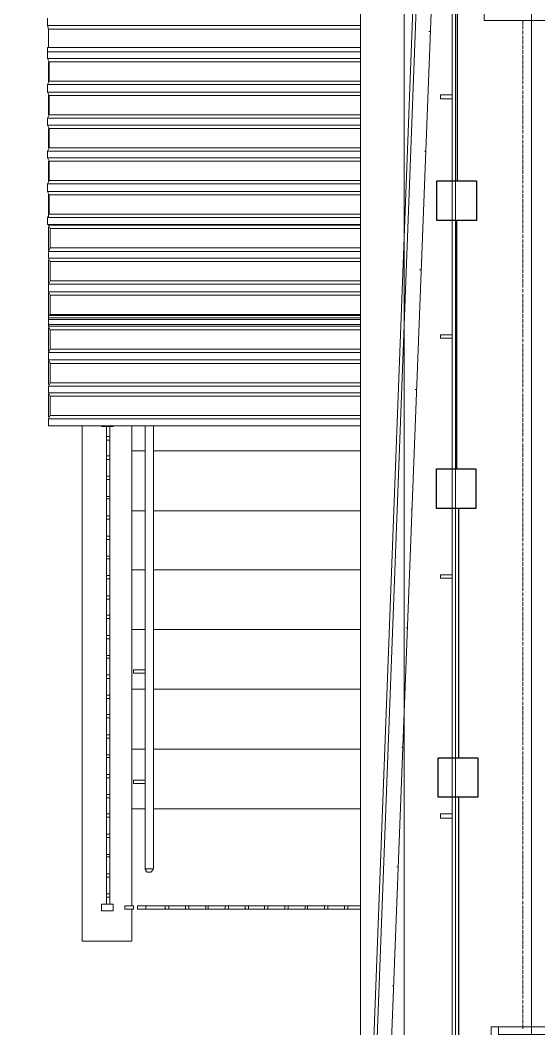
# Model space of a CAD drawing. Header units: millimetres. Extents: x -42533 to 645315, y 3457 to 82611.
# Drawn here: x 587005 to 589615, y 41261 to 46333 of the extents above; entities that cross this region are included whole.
import ezdxf

# ---------------------------------------------------------------- set-up
doc = ezdxf.new("R2010")
doc.units = ezdxf.units.MM
for name, color, linetype, true_color in [('PDF _!ЭОМ.Молниезащита', 7, 'Continuous', 0x954a95), ('PDF _Антураж', 7, 'Continuous', 0xbababa), ('PDF _Крыша', 7, 'Continuous', 0xbababa), ('PDF _Крыша штриховка', 7, 'Continuous', 0xbababa), ('PDF _Лестницы', 7, 'Continuous', 0xbababa), ('PDF _Обобщенные модели', 7, 'Continuous', 0xbababa), ('PDF _Ограждение', 7, 'Continuous', 0xbababa), ('PDF _Оси', 7, 'Continuous', 0xbababa), ('PDF _Стены внутренние', 7, 'Continuous', 0xbababa)]:
    doc.layers.add(name, color=color, linetype=linetype, true_color=true_color)
doc.layers.add('PDF _Линии', color=7, linetype='Continuous')

msp = doc.modelspace()

# ---------------------------------------------------------------- linework, layer by layer
at = {"layer": 'PDF _!ЭОМ.Молниезащита', "color": 5, "lineweight": 30}
for points in [[(589203.8, 46774.6), (589203.8, 45775.1), (589203.8, 45525.2), (589301.3, 45525.2), (589301.3, 45326.1), (589102.2, 45326.1), (589102.2, 45525.2), (589203.8, 45525.2)], [(589201.7, 45326.1), (589201.7, 44326.6), (589201.7, 44076.7), (589299.1, 44076.7), (589299.1, 43877.7), (589100.1, 43877.7), (589100.1, 44076.7), (589201.7, 44076.7)], [(589211, 43877.7), (589211, 42873.9), (589211, 42624), (589308.4, 42624), (589308.4, 42424.9), (589109.4, 42424.9), (589109.4, 42624), (589211, 42624)], [(589211, 42424.9), (589211, 41425.4), (589211, 41175.5), (589308.4, 41175.5), (589308.4, 40976.4), (589109.4, 40976.4), (589109.4, 41175.5), (589211, 41175.5)]]:
    msp.add_lwpolyline(points, dxfattribs=at)
at = {"layer": 'PDF _!ЭОМ.Молниезащита', "lineweight": 13}
msp.add_circle((592805, 40061.1), 16795.3, dxfattribs=at)
at = {"layer": 'PDF _!ЭОМ.Молниезащита', "color": 116, "lineweight": 30, "true_color": 0x136734}
msp.add_circle((592805, 40061.1), 12322.7, dxfattribs=at)
at = {"layer": 'PDF _Антураж', "color": 8, "lineweight": 18}
for points in [[(588972.2, 51650.7), (589124.7, 47720.3), (588836.7, 40244.9)], [(588781.6, 40244.9), (588764.7, 40244.9), (589048.4, 47720.3), (589116.2, 47720.3), (589048.4, 47720.3), (589031.5, 47720.3)]]:
    msp.add_lwpolyline(points, dxfattribs=at)
at = {"layer": 'PDF _Крыша', "color": 8, "lineweight": 9}
for points in [[(587146.8, 46123.6), (587146.8, 46022)], [(587146.8, 45958.4), (587146.8, 45856.8)], [(587146.8, 45789), (587146.8, 45691.6)], [(587146.8, 45623.8), (587146.8, 45522.2)], [(587146.8, 45458.7), (587146.8, 45357)], [(587146.8, 45293.5), (587146.8, 45174.9)], [(587146.8, 45128.3), (587146.8, 45009.7)], [(587146.8, 44963.1), (587146.8, 44844.5)], [(587146.8, 44785.2), (587146.8, 44666.6)], [(587146.8, 44620.1), (587146.8, 44501.5)], [(587146.8, 44454.9), (587146.8, 44336.3)]]:
    msp.add_lwpolyline(points, dxfattribs=at)
at = {"layer": 'PDF _Крыша штриховка', "color": 8, "lineweight": 9}
for points in [[(589061.1, 46276.1), (589069.6, 46276.1)], [(589040, 45674.7), (589044.2, 45674.7)], [(589014.6, 45077.5), (589023, 45077.5)], [(588993.4, 44476.1), (589001.8, 44476.1)], [(588972.2, 43874.6), (588976.4, 43874.6)], [(588946.8, 43277.5), (588955.3, 43277.5)], [(588925.6, 42676), (588929.8, 42676)], [(588900.2, 42074.6), (588908.7, 42074.6)], [(588879, 41477.4), (588883.3, 41477.4)]]:
    msp.add_lwpolyline(points, dxfattribs=at)
at = {"layer": 'PDF _Лестницы', "lineweight": 9}
for points in [[(587566.1, 44166.9), (587633.8, 44166.9)], [(587676.2, 44166.9), (588718.1, 44166.9)], [(587566.1, 43866.2), (587633.8, 43866.2)], [(587676.2, 43866.2), (588718.1, 43866.2)], [(587566.1, 43569.7), (587633.8, 43569.7)], [(587676.2, 43569.7), (588718.1, 43569.7)], [(587566.1, 43269), (587633.8, 43269)], [(587676.2, 43269), (588718.1, 43269)], [(587566.1, 42968.3), (587633.8, 42968.3)], [(587676.2, 42968.3), (588718.1, 42968.3)], [(587566.1, 42667.6), (587633.8, 42667.6)], [(587676.2, 42667.6), (588718.1, 42667.6)]]:
    msp.add_lwpolyline(points, close=True, dxfattribs=at)
for points in [[(587633.8, 42366.9), (587566.1, 42366.9)], [(588718.1, 42366.9), (587676.2, 42366.9)]]:
    msp.add_lwpolyline(points, dxfattribs=at)
at = {"layer": 'PDF _Линии', "color": 8, "lineweight": 9}
for points in [[(581492.6, 32858.5), (588938.3, 32858.5), (588938.3, 55733.6)], [(553827.3, 24730.9), (582318.5, 24654.6), (582229.5, 32125.8), (589577.9, 32125.8), (589577.9, 54975.5), (598506, 54975.5), (598785.5, 20686.1), (592369, 20686.1), (592432.5, 12524.6), (585626.3, 12571.2), (585592.4, 14451.7), (550752.4, 14451.7), (550752.4, 12478), (543802.2, 12478), (543764.1, 20783.5), (537415.3, 20800.5), (537356, 32655.2)]]:
    msp.add_lwpolyline(points, dxfattribs=at)
msp.add_lwpolyline([(588747.7, 40236.5), (589035.7, 47809.3), (588976.4, 49418.7), (588718.1, 49418.7), (588718.1, 40228)], close=True, dxfattribs=at)
at = {"layer": 'PDF _Обобщенные модели', "color": 8, "lineweight": 18}
for points in [[(587146.8, 46195.6), (587146.8, 46288.8), (587142.5, 46305.7), (587142.5, 46343.8)], [(588718.1, 46305.7), (587142.5, 46305.7)], [(588718.1, 46288.8), (587146.8, 46288.8)], [(588718.1, 45306.2), (587142.5, 45306.2), (587142.5, 45340.1), (587151, 45357), (587151, 45454.4), (587142.5, 45471.4), (587142.5, 45509.5), (587151, 45526.4), (587151, 45623.8), (587142.5, 45640.8), (587142.5, 45674.7), (587151, 45691.6), (587151, 45789), (587142.5, 45806), (587142.5, 45839.8), (587151, 45856.8), (587151, 45954.2), (587142.5, 45971.1), (587142.5, 46009.3), (587151, 46026.2), (587151, 46123.6), (587142.5, 46140.5), (587142.5, 46174.4), (587142.5, 46195.6), (588718.1, 46195.6)], [(587142.5, 46140.5), (588718.1, 46140.5), (587142.5, 46140.5), (587142.5, 46174.4), (587142.5, 46178.7)], [(588718.1, 46123.6), (587151, 46123.6)], [(588718.1, 46009.3), (587142.5, 46009.3)], [(588718.1, 46026.2), (587151, 46026.2)], [(588718.1, 45971.1), (587142.5, 45971.1)], [(588718.1, 45954.2), (587151, 45954.2)], [(588718.1, 45856.8), (587151, 45856.8)], [(588718.1, 45839.8), (587142.5, 45839.8)], [(588718.1, 45806), (587142.5, 45806)], [(588718.1, 45789), (587151, 45789)], [(588718.1, 45674.7), (587142.5, 45674.7)], [(588718.1, 45691.6), (587151, 45691.6)], [(588718.1, 45640.8), (587142.5, 45640.8)], [(588718.1, 45623.8), (587151, 45623.8)], [(588718.1, 45509.5), (587142.5, 45509.5)], [(588718.1, 45526.4), (587151, 45526.4)], [(588718.1, 45471.4), (587142.5, 45471.4)], [(588718.1, 45454.4), (587151, 45454.4)], [(587146.8, 45344.3), (587146.8, 45357), (588718.1, 45357), (587151, 45357)], [(588718.1, 45340.1), (587142.5, 45340.1)], [(587151, 44848.8), (587155.2, 44853), (587155.2, 44950.4), (587146.8, 44967.4), (587146.8, 45005.5), (587155.2, 45022.4), (587155.2, 45119.8), (587146.8, 45136.8), (587146.8, 45170.7), (587155.2, 45187.6), (587155.2, 45285), (587146.8, 45301.9), (587146.8, 45306.2)], [(587146.8, 45301.9), (588718.1, 45301.9)], [(588718.1, 45285), (587155.2, 45285)], [(588718.1, 45170.7), (587146.8, 45170.7)], [(588718.1, 45187.6), (587155.2, 45187.6)], [(588718.1, 45136.8), (587146.8, 45136.8)], [(588718.1, 45119.8), (587155.2, 45119.8)], [(588718.1, 45005.5), (587146.8, 45005.5)], [(588718.1, 45022.4), (587155.2, 45022.4)], [(588718.1, 44967.4), (587146.8, 44967.4)], [(588718.1, 44950.4), (587155.2, 44950.4)], [(588718.1, 44802.2), (587146.8, 44802.2), (587146.8, 44836.1), (587146.8, 44840.3), (587146.8, 44848.8), (588718.1, 44848.8)], [(588718.1, 44853), (587155.2, 44853)], [(588718.1, 44836.1), (587146.8, 44836.1)], [(588718.1, 44293.9), (587146.8, 44293.9), (587146.8, 44327.8), (587155.2, 44344.8), (587155.2, 44442.2), (587146.8, 44459.1), (587146.8, 44493), (587155.2, 44509.9), (587155.2, 44607.4), (587146.8, 44624.3), (587146.8, 44662.4), (587155.2, 44679.4), (587155.2, 44776.8), (587146.8, 44793.7), (587146.8, 44827.6), (588718.1, 44827.6)], [(587146.8, 44793.7), (588718.1, 44793.7)], [(588718.1, 44776.8), (587155.2, 44776.8)], [(588718.1, 44662.4), (587146.8, 44662.4)], [(588718.1, 44679.4), (587155.2, 44679.4)], [(588718.1, 44624.3), (587146.8, 44624.3)], [(588718.1, 44607.4), (587155.2, 44607.4)], [(588718.1, 44493), (587146.8, 44493)], [(588718.1, 44509.9), (587155.2, 44509.9)], [(588718.1, 44459.1), (587146.8, 44459.1)], [(588718.1, 44442.2), (587155.2, 44442.2)], [(588718.1, 44344.8), (587155.2, 44344.8)], [(588718.1, 44327.8), (587146.8, 44327.8)]]:
    msp.add_lwpolyline(points, dxfattribs=at)
msp.add_lwpolyline([(588718.1, 46174.4), (587142.5, 46174.4)], close=True, dxfattribs=at)
at = {"layer": 'PDF _Ограждение', "color": 8, "lineweight": 9}
for points in [[(589196.7, 50774), (589179.7, 50774), (589179.7, 32612.8), (589179.7, 50774), (589196.7, 50774), (589196.7, 32604.4), (589188.2, 32604.4), (589196.7, 32604.4)], [(592470.6, 50558), (592470.6, 50600.4), (589383, 50600.4), (589383, 46373.5), (589340.7, 46373.5), (589340.7, 46331.1), (592470.6, 46331.1), (592470.6, 50558), (589383, 50558), (589383, 50600.4), (589340.7, 50600.4), (589340.7, 46373.5), (592470.6, 46373.5), (592470.6, 46331.1), (592508.7, 46331.1), (592508.7, 50558)], [(589120.4, 45937.2), (589158.6, 45937.2), (589179.7, 45937.2), (589179.7, 45958.4), (589158.6, 45958.4), (589120.4, 45958.4)], [(589120.4, 44734.4), (589158.6, 44734.4), (589179.7, 44734.4), (589179.7, 44751.4), (589158.6, 44751.4), (589120.4, 44751.4)], [(587633.8, 44293.9), (587633.8, 42371.1), (587633.8, 42366.9), (587633.8, 42362.6), (587633.8, 42358.4), (587633.8, 42354.1), (587633.8, 42349.9), (587633.8, 42066.1), (587676.2, 42066.1), (587672, 42066.1), (587672, 42061.9), (587672, 42057.7), (587667.7, 42053.4), (587663.5, 42053.4), (587663.5, 42049.2), (587659.2, 42049.2), (587655, 42049.2), (587650.8, 42049.2), (587646.5, 42049.2), (587642.3, 42049.2), (587642.3, 42053.4), (587638.1, 42053.4), (587638.1, 42057.7), (587638.1, 42061.9), (587633.8, 42061.9), (587633.8, 42066.1), (587633.8, 42349.9), (587633.8, 42379.6)], [(587676.2, 42066.1), (587676.2, 42349.9), (587676.2, 42354.1), (587676.2, 42358.4), (587676.2, 42362.6), (587676.2, 42366.9), (587676.2, 42371.1), (587676.2, 44293.9), (587676.2, 42379.6), (587676.2, 42349.9)], [(587439, 44238.9), (587455.9, 44238.9), (587455.9, 44221.9), (587439, 44221.9)], [(587439, 44141.5), (587455.9, 44141.5), (587455.9, 44124.5), (587439, 44124.5)], [(587439, 44039.8), (587455.9, 44039.8), (587455.9, 44022.9), (587439, 44022.9)], [(587439, 43938.2), (587455.9, 43938.2), (587455.9, 43925.5), (587439, 43925.5)], [(587439, 43840.8), (587455.9, 43840.8), (587455.9, 43823.8), (587439, 43823.8)], [(587439, 43739.1), (587455.9, 43739.1), (587455.9, 43722.2), (587439, 43722.2)], [(587439, 43637.5), (587455.9, 43637.5), (587455.9, 43624.7), (587439, 43624.7)], [(587439, 43540), (587455.9, 43540), (587455.9, 43523.1), (587439, 43523.1)], [(589120.4, 43527.3), (589158.6, 43527.3), (589179.7, 43527.3), (589179.7, 43544.3), (589158.6, 43544.3), (589120.4, 43544.3)], [(587439, 43438.4), (587455.9, 43438.4), (587455.9, 43421.5), (587439, 43421.5)], [(587439, 43341), (587455.9, 43341), (587455.9, 43324), (587439, 43324)], [(587439, 43239.3), (587455.9, 43239.3), (587455.9, 43222.4), (587439, 43222.4)], [(587439, 43137.7), (587455.9, 43137.7), (587455.9, 43125), (587439, 43125)], [(587439, 43040.3), (587455.9, 43040.3), (587455.9, 43023.3), (587439, 43023.3)], [(587439, 42938.6), (587455.9, 42938.6), (587455.9, 42921.7), (587439, 42921.7)], [(587439, 42841.2), (587455.9, 42841.2), (587455.9, 42824.3), (587439, 42824.3)], [(587439, 42739.6), (587455.9, 42739.6), (587455.9, 42722.6), (587439, 42722.6)], [(587439, 42637.9), (587455.9, 42637.9), (587455.9, 42625.2), (587439, 42625.2)], [(587439, 42540.5), (587455.9, 42540.5), (587455.9, 42523.6), (587439, 42523.6)], [(587439, 42438.9), (587455.9, 42438.9), (587455.9, 42421.9), (587439, 42421.9)], [(587439, 42341.4), (587455.9, 42341.4), (587455.9, 42324.5), (587439, 42324.5)], [(589120.4, 42320.3), (589158.6, 42320.3), (589179.7, 42320.3), (589179.7, 42341.4), (589158.6, 42341.4), (589120.4, 42341.4)], [(587439, 42239.8), (587455.9, 42239.8), (587455.9, 42222.8), (587439, 42222.8)], [(587439, 42138.1), (587455.9, 42138.1), (587455.9, 42125.4), (587439, 42125.4)], [(587439, 42040.7), (587455.9, 42040.7), (587455.9, 42023.8), (587439, 42023.8)], [(587439, 41939.1), (587455.9, 41939.1), (587455.9, 41922.1), (587439, 41922.1)], [(587413.6, 41888.3), (587413.6, 41854.4), (587472.9, 41854.4), (587472.9, 41888.3)], [(587574.5, 41862.8), (587532.2, 41862.8), (587532.2, 41879.8), (587574.5, 41879.8)], [(587638.1, 41862.8), (587595.7, 41862.8), (587595.7, 41879.8), (587638.1, 41879.8)], [(587752.4, 41862.8), (587735.5, 41862.8), (587735.5, 41879.8), (587752.4, 41879.8)], [(587854.1, 41862.8), (587837.1, 41862.8), (587837.1, 41879.8), (587854.1, 41879.8)], [(587951.5, 41862.8), (587938.8, 41862.8), (587938.8, 41879.8), (587951.5, 41879.8)], [(588053.1, 41862.8), (588036.2, 41862.8), (588036.2, 41879.8), (588053.1, 41879.8)], [(588154.8, 41862.8), (588137.8, 41862.8), (588137.8, 41879.8), (588154.8, 41879.8)], [(588252.2, 41862.8), (588235.3, 41862.8), (588235.3, 41879.8), (588252.2, 41879.8)], [(588353.8, 41862.8), (588336.9, 41862.8), (588336.9, 41879.8), (588353.8, 41879.8)], [(588451.3, 41862.8), (588438.5, 41862.8), (588438.5, 41879.8), (588451.3, 41879.8)], [(588552.9, 41862.8), (588536, 41862.8), (588536, 41879.8), (588552.9, 41879.8)], [(588654.6, 41862.8), (588637.6, 41862.8), (588637.6, 41879.8), (588654.6, 41879.8)], [(592801, 41231.8), (592801, 41269.9), (589412.7, 41269.9), (589412.7, 34213.8), (589374.6, 34213.8), (589374.6, 34175.7), (592801, 34175.7), (592801, 41231.8), (589412.7, 41231.8), (589412.7, 41269.9), (589374.6, 41269.9), (589374.6, 34213.8), (592801, 34213.8), (592801, 34175.7), (592839.1, 34175.7), (592839.1, 41231.8)]]:
    msp.add_lwpolyline(points, close=True, dxfattribs=at)
for points in [[(587413.6, 44293.9), (587413.6, 44289.7), (587472.9, 44289.7), (587472.9, 44293.9)], [(587439, 44238.9), (587439, 44289.7)], [(587455.9, 44289.7), (587455.9, 44238.9)], [(587439, 44141.5), (587439, 44221.9)], [(587455.9, 44221.9), (587455.9, 44141.5)], [(587439, 44039.8), (587439, 44124.5)], [(587455.9, 44124.5), (587455.9, 44039.8)], [(587439, 43938.2), (587439, 44022.9)], [(587455.9, 44022.9), (587455.9, 43938.2)], [(587439, 43840.8), (587439, 43925.5)], [(587455.9, 43925.5), (587455.9, 43840.8)], [(587439, 43739.1), (587439, 43823.8)], [(587455.9, 43823.8), (587455.9, 43739.1)], [(587439, 43637.5), (587439, 43722.2)], [(587455.9, 43722.2), (587455.9, 43637.5)], [(587439, 43540), (587439, 43624.7)], [(587455.9, 43624.7), (587455.9, 43540)], [(587439, 43438.4), (587439, 43523.1)], [(587455.9, 43523.1), (587455.9, 43438.4)], [(587439, 43341), (587439, 43421.5)], [(587455.9, 43421.5), (587455.9, 43341)], [(587439, 43239.3), (587439, 43324)], [(587455.9, 43324), (587455.9, 43239.3)], [(587439, 43137.7), (587439, 43222.4)], [(587455.9, 43222.4), (587455.9, 43137.7)], [(587439, 43040.3), (587439, 43125)], [(587455.9, 43125), (587455.9, 43040.3)], [(587439, 42938.6), (587439, 43023.3)], [(587455.9, 43023.3), (587455.9, 42938.6)], [(587633.8, 43065.7), (587574.5, 43065.7), (587574.5, 43057.2), (587574.5, 43048.7), (587633.8, 43048.7)], [(587439, 42841.2), (587439, 42921.7)], [(587455.9, 42921.7), (587455.9, 42841.2)], [(587439, 42739.6), (587439, 42824.3)], [(587455.9, 42824.3), (587455.9, 42739.6)], [(587439, 42637.9), (587439, 42722.6)], [(587455.9, 42722.6), (587455.9, 42637.9)], [(587439, 42540.5), (587439, 42625.2)], [(587455.9, 42625.2), (587455.9, 42540.5)], [(587439, 42438.9), (587439, 42523.6)], [(587455.9, 42523.6), (587455.9, 42438.9)], [(587633.8, 42510.9), (587574.5, 42510.9), (587574.5, 42502.4), (587574.5, 42493.9), (587633.8, 42493.9)], [(587439, 42341.4), (587439, 42421.9)], [(587455.9, 42421.9), (587455.9, 42341.4)], [(587439, 42239.8), (587439, 42324.5)], [(587455.9, 42324.5), (587455.9, 42239.8)], [(587439, 42138.1), (587439, 42222.8)], [(587455.9, 42222.8), (587455.9, 42138.1)], [(587439, 42040.7), (587439, 42125.4)], [(587455.9, 42125.4), (587455.9, 42040.7)], [(587650.8, 42066.1), (587655, 42066.1)], [(587439, 41939.1), (587439, 42023.8)], [(587455.9, 42023.8), (587455.9, 41939.1)], [(587439, 41888.3), (587439, 41922.1)], [(587455.9, 41922.1), (587455.9, 41888.3)], [(587638.1, 41879.8), (587735.5, 41879.8)], [(587735.5, 41862.8), (587638.1, 41862.8)], [(587752.4, 41879.8), (587837.1, 41879.8)], [(587837.1, 41862.8), (587752.4, 41862.8)], [(587854.1, 41879.8), (587938.8, 41879.8)], [(587938.8, 41862.8), (587854.1, 41862.8)], [(587951.5, 41879.8), (588036.2, 41879.8)], [(588036.2, 41862.8), (587951.5, 41862.8)], [(588053.1, 41879.8), (588137.8, 41879.8)], [(588137.8, 41862.8), (588053.1, 41862.8)], [(588154.8, 41879.8), (588235.3, 41879.8)], [(588235.3, 41862.8), (588154.8, 41862.8)], [(588252.2, 41879.8), (588336.9, 41879.8)], [(588336.9, 41862.8), (588252.2, 41862.8)], [(588353.8, 41879.8), (588438.5, 41879.8)], [(588438.5, 41862.8), (588353.8, 41862.8)], [(588451.3, 41879.8), (588536, 41879.8)], [(588536, 41862.8), (588451.3, 41862.8)], [(588552.9, 41879.8), (588637.6, 41879.8)], [(588637.6, 41862.8), (588552.9, 41862.8)], [(588654.6, 41879.8), (588718.1, 41879.8)], [(588718.1, 41862.8), (588654.6, 41862.8)]]:
    msp.add_lwpolyline(points, dxfattribs=at)
at = {"layer": 'PDF _Оси', "color": 8, "lineweight": 9}
for points in [[(589535.5, 46310), (589535.5, 46331.1)], [(589535.5, 46288.8), (589535.5, 46305.7)], [(589535.5, 46284.5), (589535.5, 46284.5)], [(589535.5, 46263.4), (589535.5, 46280.3)], [(589535.5, 46259.1), (589535.5, 46259.1)], [(589535.5, 46238), (589535.5, 46254.9)], [(589535.5, 46212.5), (589535.5, 46233.7)], [(589535.5, 46187.1), (589535.5, 46208.3)], [(589535.5, 46161.7), (589535.5, 46182.9)], [(589535.5, 46136.3), (589535.5, 46157.5)], [(589535.5, 46110.9), (589535.5, 46132.1)], [(589535.5, 46085.5), (589535.5, 46106.7)], [(589535.5, 46060.1), (589535.5, 46081.3)], [(589535.5, 46034.7), (589535.5, 46055.8)], [(589535.5, 46013.5), (589535.5, 46030.4)], [(589535.5, 46009.3), (589535.5, 46009.3)], [(589535.5, 45988.1), (589535.5, 46005)], [(589535.5, 45983.8), (589535.5, 45983.8)], [(589535.5, 45962.7), (589535.5, 45979.6)], [(589535.5, 45937.2), (589535.5, 45958.4)], [(589535.5, 45911.8), (589535.5, 45933)], [(589535.5, 45886.4), (589535.5, 45907.6)], [(589535.5, 45861), (589535.5, 45882.2)], [(589535.5, 45835.6), (589535.5, 45856.8)], [(589535.5, 45810.2), (589535.5, 45831.4)], [(589535.5, 45784.8), (589535.5, 45806)], [(589535.5, 45763.6), (589535.5, 45780.5)], [(589535.5, 45759.4), (589535.5, 45759.4)], [(589535.5, 45738.2), (589535.5, 45755.1)], [(589535.5, 45734), (589535.5, 45734)], [(589535.5, 45712.8), (589535.5, 45729.7)], [(589535.5, 45687.4), (589535.5, 45708.5)], [(589535.5, 45662), (589535.5, 45683.1)], [(589535.5, 45636.5), (589535.5, 45657.7)], [(589535.5, 45611.1), (589535.5, 45632.3)], [(589535.5, 45585.7), (589535.5, 45606.9)], [(589535.5, 45560.3), (589535.5, 45581.5)], [(589535.5, 45534.9), (589535.5, 45556.1)], [(589535.5, 45513.7), (589535.5, 45530.7)], [(589535.5, 45509.5), (589535.5, 45509.5)], [(589535.5, 45488.3), (589535.5, 45505.2)], [(589535.5, 45484.1), (589535.5, 45484.1)], [(589535.5, 45462.9), (589535.5, 45479.8)], [(589535.5, 45437.5), (589535.5, 45458.7)], [(589535.5, 45412.1), (589535.5, 45433.2)], [(589535.5, 45386.7), (589535.5, 45407.8)], [(589535.5, 45361.2), (589535.5, 45382.4)], [(589535.5, 45335.8), (589535.5, 45357)], [(589535.5, 45310.4), (589535.5, 45331.6)], [(589535.5, 45285), (589535.5, 45306.2)], [(589535.5, 45263.8), (589535.5, 45280.8)], [(589535.5, 45259.6), (589535.5, 45259.6)], [(589535.5, 45238.4), (589535.5, 45255.4)], [(589535.5, 45234.2), (589535.5, 45234.2)], [(589535.5, 45213), (589535.5, 45229.9)], [(589535.5, 45187.6), (589535.5, 45208.8)], [(589535.5, 45162.2), (589535.5, 45183.4)], [(589535.5, 45136.8), (589535.5, 45157.9)], [(589535.5, 45111.4), (589535.5, 45132.5)], [(589535.5, 45085.9), (589535.5, 45107.1)], [(589535.5, 45060.5), (589535.5, 45081.7)], [(589535.5, 45035.1), (589535.5, 45056.3)], [(589535.5, 45009.7), (589535.5, 45030.9)], [(589535.5, 44988.5), (589535.5, 45005.5)], [(589535.5, 44984.3), (589535.5, 44984.3)], [(589535.5, 44963.1), (589535.5, 44980.1)], [(589535.5, 44958.9), (589535.5, 44958.9)], [(589535.5, 44937.7), (589535.5, 44954.6)], [(589535.5, 44912.3), (589535.5, 44933.5)], [(589535.5, 44886.9), (589535.5, 44908.1)], [(589535.5, 44861.5), (589535.5, 44882.6)], [(589535.5, 44836.1), (589535.5, 44857.2)], [(589535.5, 44810.6), (589535.5, 44831.8)], [(589535.5, 44785.2), (589535.5, 44806.4)], [(589535.5, 44759.8), (589535.5, 44781)], [(589535.5, 44738.6), (589535.5, 44755.6)], [(589535.5, 44734.4), (589535.5, 44734.4)], [(589535.5, 44713.2), (589535.5, 44730.2)], [(589535.5, 44709), (589535.5, 44709)], [(589535.5, 44687.8), (589535.5, 44704.8)], [(589535.5, 44662.4), (589535.5, 44683.6)], [(589535.5, 44637), (589535.5, 44658.2)], [(589535.5, 44611.6), (589535.5, 44632.8)], [(589535.5, 44586.2), (589535.5, 44607.4)], [(589535.5, 44560.8), (589535.5, 44581.9)], [(589535.5, 44535.3), (589535.5, 44556.5)], [(589535.5, 44509.9), (589535.5, 44531.1)], [(589535.5, 44488.8), (589535.5, 44505.7)], [(589535.5, 44484.5), (589535.5, 44484.5)], [(589535.5, 44463.3), (589535.5, 44480.3)], [(589535.5, 44459.1), (589535.5, 44459.1)], [(589535.5, 44437.9), (589535.5, 44454.9)], [(589535.5, 44412.5), (589535.5, 44433.7)], [(589535.5, 44387.1), (589535.5, 44408.3)], [(589535.5, 44361.7), (589535.5, 44382.9)], [(589535.5, 44336.3), (589535.5, 44357.5)], [(589535.5, 44310.9), (589535.5, 44332.1)], [(589535.5, 44285.5), (589535.5, 44306.6)], [(589535.5, 44260.1), (589535.5, 44281.2)], [(589535.5, 44238.9), (589535.5, 44255.8)], [(589535.5, 44234.6), (589535.5, 44234.6)], [(589535.5, 44213.5), (589535.5, 44230.4)], [(589535.5, 44209.2), (589535.5, 44209.2)], [(589535.5, 44188.1), (589535.5, 44205)], [(589535.5, 44162.6), (589535.5, 44183.8)], [(589535.5, 44137.2), (589535.5, 44158.4)], [(589535.5, 44111.8), (589535.5, 44133)], [(589535.5, 44086.4), (589535.5, 44107.6)], [(589535.5, 44061), (589535.5, 44082.2)], [(589535.5, 44035.6), (589535.5, 44056.8)], [(589535.5, 44010.2), (589535.5, 44031.3)], [(589535.5, 43984.8), (589535.5, 44005.9)], [(589535.5, 43963.6), (589535.5, 43980.5)], [(589535.5, 43959.3), (589535.5, 43959.3)], [(589535.5, 43938.2), (589535.5, 43955.1)], [(589535.5, 43933.9), (589535.5, 43933.9)], [(589535.5, 43912.8), (589535.5, 43929.7)], [(589535.5, 43887.3), (589535.5, 43908.5)], [(589535.5, 43861.9), (589535.5, 43883.1)], [(589535.5, 43836.5), (589535.5, 43857.7)], [(589535.5, 43811.1), (589535.5, 43832.3)], [(589535.5, 43785.7), (589535.5, 43806.9)], [(589535.5, 43760.3), (589535.5, 43781.5)], [(589535.5, 43734.9), (589535.5, 43756)], [(589535.5, 43713.7), (589535.5, 43730.6)], [(589535.5, 43709.5), (589535.5, 43709.5)], [(589535.5, 43688.3), (589535.5, 43705.2)], [(589535.5, 43684), (589535.5, 43684)], [(589535.5, 43662.9), (589535.5, 43679.8)], [(589535.5, 43637.5), (589535.5, 43658.6)], [(589535.5, 43612), (589535.5, 43633.2)], [(589535.5, 43586.6), (589535.5, 43607.8)], [(589535.5, 43561.2), (589535.5, 43582.4)], [(589535.5, 43535.8), (589535.5, 43557)], [(589535.5, 43510.4), (589535.5, 43531.6)], [(589535.5, 43485), (589535.5, 43506.2)], [(589535.5, 43463.8), (589535.5, 43480.7)], [(589535.5, 43459.6), (589535.5, 43459.6)], [(589535.5, 43438.4), (589535.5, 43455.3)], [(589535.5, 43434.2), (589535.5, 43434.2)], [(589535.5, 43413), (589535.5, 43429.9)], [(589535.5, 43387.6), (589535.5, 43408.7)], [(589535.5, 43362.2), (589535.5, 43383.3)], [(589535.5, 43336.7), (589535.5, 43357.9)], [(589535.5, 43311.3), (589535.5, 43332.5)], [(589535.5, 43285.9), (589535.5, 43307.1)], [(589535.5, 43260.5), (589535.5, 43281.7)], [(589535.5, 43235.1), (589535.5, 43256.3)], [(589535.5, 43213.9), (589535.5, 43230.9)], [(589535.5, 43209.7), (589535.5, 43209.7)], [(589535.5, 43188.5), (589535.5, 43205.5)], [(589535.5, 43184.3), (589535.5, 43184.3)], [(589535.5, 43163.1), (589535.5, 43180)], [(589535.5, 43137.7), (589535.5, 43158.9)], [(589535.5, 43112.3), (589535.5, 43133.4)], [(589535.5, 43086.9), (589535.5, 43108)], [(589535.5, 43061.4), (589535.5, 43082.6)], [(589535.5, 43036), (589535.5, 43057.2)], [(589535.5, 43010.6), (589535.5, 43031.8)], [(589535.5, 42985.2), (589535.5, 43006.4)], [(589535.5, 42959.8), (589535.5, 42981)], [(589535.5, 42938.6), (589535.5, 42955.6)], [(589535.5, 42934.4), (589535.5, 42934.4)], [(589535.5, 42913.2), (589535.5, 42930.2)], [(589535.5, 42909), (589535.5, 42909)], [(589535.5, 42887.8), (589535.5, 42904.7)], [(589535.5, 42862.4), (589535.5, 42883.6)], [(589535.5, 42837), (589535.5, 42858.2)], [(589535.5, 42811.6), (589535.5, 42832.7)], [(589535.5, 42786.2), (589535.5, 42807.3)], [(589535.5, 42760.7), (589535.5, 42781.9)], [(589535.5, 42735.3), (589535.5, 42756.5)], [(589535.5, 42709.9), (589535.5, 42731.1)], [(589535.5, 42688.7), (589535.5, 42705.7)], [(589535.5, 42684.5), (589535.5, 42684.5)], [(589535.5, 42663.3), (589535.5, 42680.3)], [(589535.5, 42659.1), (589535.5, 42659.1)], [(589535.5, 42637.9), (589535.5, 42654.9)], [(589535.5, 42612.5), (589535.5, 42633.7)], [(589535.5, 42587.1), (589535.5, 42608.3)], [(589535.5, 42561.7), (589535.5, 42582.9)], [(589535.5, 42536.3), (589535.5, 42557.4)], [(589535.5, 42510.9), (589535.5, 42532)], [(589535.5, 42485.4), (589535.5, 42506.6)], [(589535.5, 42460), (589535.5, 42481.2)], [(589535.5, 42438.9), (589535.5, 42455.8)], [(589535.5, 42434.6), (589535.5, 42434.6)], [(589535.5, 42413.4), (589535.5, 42430.4)], [(589535.5, 42409.2), (589535.5, 42409.2)], [(589535.5, 42388), (589535.5, 42405)], [(589535.5, 42362.6), (589535.5, 42383.8)], [(589535.5, 42337.2), (589535.5, 42358.4)], [(589535.5, 42311.8), (589535.5, 42333)], [(589535.5, 42286.4), (589535.5, 42307.6)], [(589535.5, 42261), (589535.5, 42282.1)], [(589535.5, 42235.6), (589535.5, 42256.7)], [(589535.5, 42210.1), (589535.5, 42231.3)], [(589535.5, 42189), (589535.5, 42205.9)], [(589535.5, 42184.7), (589535.5, 42184.7)], [(589535.5, 42163.6), (589535.5, 42180.5)], [(589535.5, 42159.3), (589535.5, 42159.3)], [(589535.5, 42138.1), (589535.5, 42155.1)], [(589535.5, 42112.7), (589535.5, 42133.9)], [(589535.5, 42087.3), (589535.5, 42108.5)], [(589535.5, 42061.9), (589535.5, 42083.1)], [(589535.5, 42036.5), (589535.5, 42057.7)], [(589535.5, 42011.1), (589535.5, 42032.3)], [(589535.5, 41985.7), (589535.5, 42006.8)], [(589535.5, 41960.3), (589535.5, 41981.4)], [(589535.5, 41934.8), (589535.5, 41956)], [(589535.5, 41913.7), (589535.5, 41930.6)], [(589535.5, 41909.4), (589535.5, 41909.4)], [(589535.5, 41888.3), (589535.5, 41905.2)], [(589535.5, 41884), (589535.5, 41884)], [(589535.5, 41862.8), (589535.5, 41879.8)], [(589535.5, 41837.4), (589535.5, 41858.6)], [(589535.5, 41812), (589535.5, 41833.2)], [(589535.5, 41786.6), (589535.5, 41807.8)], [(589535.5, 41761.2), (589535.5, 41782.4)], [(589535.5, 41735.8), (589535.5, 41757)], [(589535.5, 41710.4), (589535.5, 41731.5)], [(589535.5, 41685), (589535.5, 41706.1)], [(589535.5, 41663.8), (589535.5, 41680.7)], [(589535.5, 41659.5), (589535.5, 41659.5)], [(589535.5, 41638.4), (589535.5, 41655.3)], [(589535.5, 41634.1), (589535.5, 41634.1)], [(589535.5, 41613), (589535.5, 41629.9)], [(589535.5, 41587.5), (589535.5, 41608.7)], [(589535.5, 41562.1), (589535.5, 41583.3)], [(589535.5, 41536.7), (589535.5, 41557.9)], [(589535.5, 41511.3), (589535.5, 41532.5)], [(589535.5, 41485.9), (589535.5, 41507.1)], [(589535.5, 41460.5), (589535.5, 41481.7)], [(589535.5, 41435.1), (589535.5, 41456.3)], [(589535.5, 41413.9), (589535.5, 41430.8)], [(589535.5, 41409.7), (589535.5, 41409.7)], [(589535.5, 41388.5), (589535.5, 41405.4)], [(589535.5, 41384.3), (589535.5, 41384.3)], [(589535.5, 41363.1), (589535.5, 41380)], [(589535.5, 41337.7), (589535.5, 41358.8)], [(589535.5, 41312.2), (589535.5, 41333.4)], [(589535.5, 41286.8), (589535.5, 41308)], [(589535.5, 41261.4), (589535.5, 41282.6)]]:
    msp.add_lwpolyline(points, dxfattribs=at)
at = {"layer": 'PDF _Стены внутренние', "lineweight": 18}
for points in [[(587566.1, 41862.8), (587566.1, 41701.9), (587316.2, 41701.9), (587316.2, 44293.9)], [(587566.1, 44293.9), (587566.1, 41879.8)]]:
    msp.add_lwpolyline(points, dxfattribs=at)

doc.saveas('drawing.dxf')
